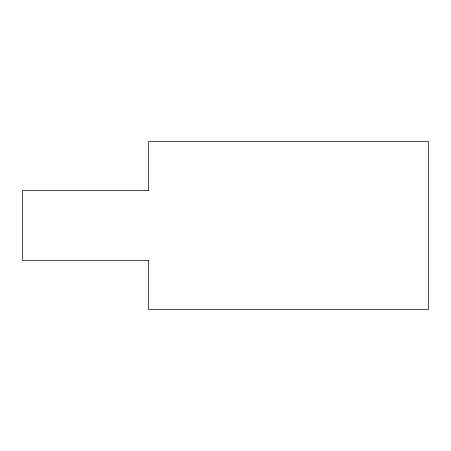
<?xml version="1.0" encoding="UTF-8"?>
<svg xmlns="http://www.w3.org/2000/svg" width="451" height="451" viewBox="0 0 451 451"><rect width="100%" height="100%" fill="white"/><g stroke="black" fill="none" stroke-linecap="round" stroke-linejoin="round"><path stroke-width="0.68" d="M148.447 190.508L22.55 190.508L22.55 260.492L148.447 260.492M148.52 190.711L148.52 141.518L428.45 141.518L428.45 309.482L148.52 309.482L148.52 260.289"/></g></svg>
